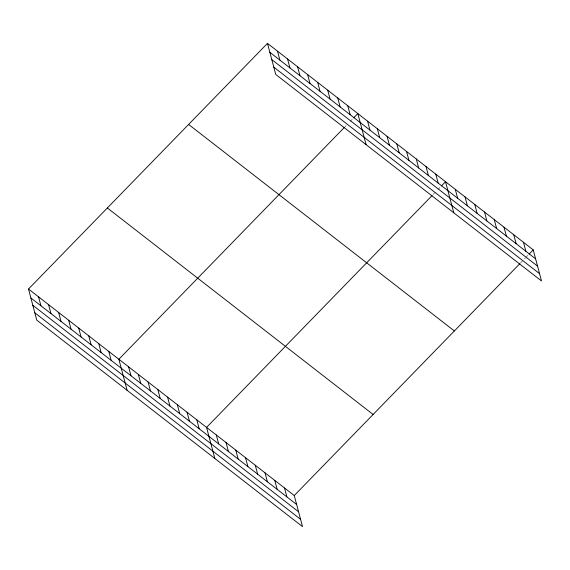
<?xml version="1.0" encoding="UTF-8"?>
<svg xmlns="http://www.w3.org/2000/svg" width="570" height="570" viewBox="0 0 570 570"><rect width="100%" height="100%" fill="white"/><g stroke="black" fill="none" stroke-linecap="round" stroke-linejoin="round"><path stroke-width="0.43" stroke-dasharray="2.85 2.14" d="M344.978 126.797L346.147 125.592M350.237 121.389L352.573 118.987M433.264 194.341L435.601 191.94M437.938 189.539L440.859 186.54M520.382 263.091L523.303 260.091M524.471 258.887L525.64 257.69M526.224 257.091L527.977 255.289"/><path stroke-width="0.85" d="M28.5 289.04L294.255 495.551L302.528 526.63L36.772 320.119L28.5 289.04L267.472 43.37L533.228 249.881L541.5 280.96L275.745 74.449L267.472 43.37M344.394 127.395L118.859 359.257L127.124 390.336M353.742 117.79L357.832 113.587L366.097 144.659M432.096 195.546L206.561 427.4L214.826 458.48M441.444 185.934L445.533 181.73L453.798 212.81M294.255 495.551L519.797 263.696M529.138 254.085L533.228 249.881M269.852 52.305L535.608 258.823M271.797 59.615L537.553 266.126M273.799 67.139L539.555 273.657M188.613 124.438L454.368 330.956M107.36 207.972L373.122 414.483M30.88 297.982L296.635 504.493M32.825 305.285L298.58 511.796M34.827 312.809L300.582 519.327M523.488 242.307L525.868 251.249M513.741 234.74L516.121 243.675M503.994 227.166L506.374 236.101M494.254 219.593L496.634 228.534M484.507 212.019L486.887 220.96M474.767 204.452L477.14 213.387M465.02 196.878L467.4 205.813M455.273 189.304L457.653 198.246M435.786 174.163L438.166 183.098M426.039 166.59L428.419 175.524M416.299 159.016L418.672 167.958M406.553 151.442L408.932 160.384M396.805 143.875L399.185 152.81M387.066 136.301L389.438 145.236M377.319 128.727L379.698 137.669M367.572 121.153L369.951 130.095M347.793 105.785L350.165 114.72M337.754 97.983L340.126 106.918M327.707 90.181L330.087 99.116M317.668 82.379L320.048 91.314M307.629 74.577L310.009 83.512M297.59 66.776L299.97 75.71M287.551 58.974L289.93 67.908M277.512 51.172L279.891 60.107M284.516 487.977L286.895 496.919M274.769 480.41L277.148 489.345M265.029 472.836L267.401 481.778M255.282 465.262L257.661 474.204M245.535 457.689L247.914 466.63M235.795 450.122L238.167 459.057M226.048 442.548L228.428 451.49M216.301 434.974L218.681 443.916M196.814 419.834L199.194 428.768M187.067 412.26L189.447 421.194M177.327 404.686L179.707 413.628M167.58 397.112L169.96 406.054M157.833 389.545L160.213 398.48M148.093 381.971L150.473 390.906M138.346 374.397L140.726 383.339M128.599 366.824L130.979 375.765M108.82 351.455L111.2 360.39M98.781 343.653L101.154 352.588M88.742 335.851L91.114 344.786M78.696 328.049L81.075 336.984M68.657 320.247L71.036 329.182M58.617 312.445L60.997 321.38M48.578 304.644L50.958 313.586M38.539 296.842L40.919 305.784"/></g></svg>
